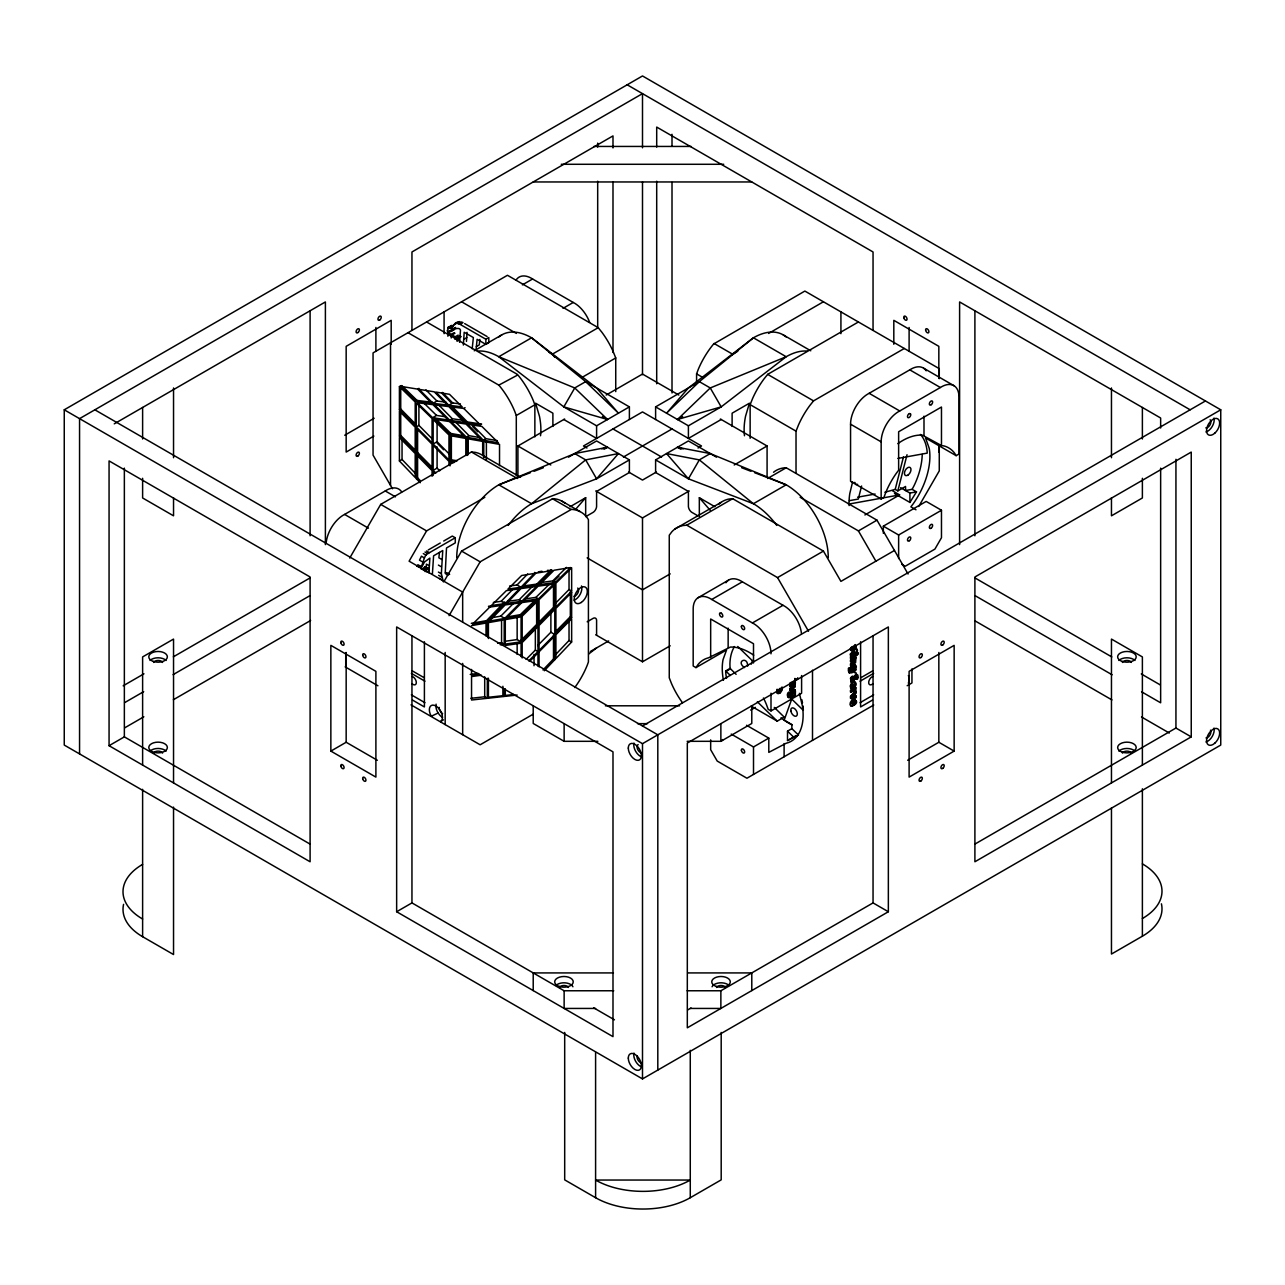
<?xml version="1.0" encoding="UTF-8"?>
<svg xmlns="http://www.w3.org/2000/svg" width="1285" height="1285" viewBox="0 0 1285 1285"><rect width="100%" height="100%" fill="white"/><g stroke="black" fill="none" stroke-linecap="round" stroke-linejoin="round"><path stroke-width="1.5" d="M428.451 568.42L426.604 569.496L423.664 567.793L425.496 566.717L428.451 568.42L428.451 571.873L427.022 572.307M443.405 581.896L441.349 573.769L442.763 550.526L433.591 555.811L432.419 573.769M443.711 541.033L452.32 536.054L455.275 537.773L455.275 542.896L446.505 547.956L445.269 572.371L446.65 574.572L449.622 574.331L446.682 572.612L445.156 573.158L448.096 574.861M463.355 345.039L464.19 332.269L473.362 337.553L472.189 348.829M466.471 341.408L467.049 332.317M782.003 686.945L782.228 689.949L780.364 692.792L777.377 693.209L776.67 690.623L777.811 693.466M779.802 693.161L782.356 687.909M426.058 569.464L426.411 564.163L429.367 565.866M428.901 572.949L429.881 558.092L424.516 561.979L420.805 568.789M790.644 695.265C788.299 691.009 796.62 687.218 795.367 692.92L795.367 694.623C792.877 698.719 785.44 698.815 787.753 693C791.014 690.013 787.303 697.53 790.596 695.169M795.367 694.623L788.653 697.482L787.962 694.205L789.456 692.535M793.841 684.68L793.23 686.447L789.841 688.455L789.841 690.157L794.532 686.961L794.13 683.829M789.841 690.157L794.965 687.218L795.367 681.901L789.841 684.584L790.291 686.543L794.018 684.712M850.831 647.833L851.007 650.194M459.612 342.34L460.464 330.229C459.018 323.467 438.956 339.079 451.131 325.507M476.028 350.211L477.104 339.304L485.858 344.364L488.814 342.661L488.814 337.537L485.858 339.24L485.858 344.364M789.022 692.278L788.588 694.799L789.665 695.924L791.03 695.426L789.777 694.334L790.404 691.619L793.873 689.37L795.303 690.222L795.078 692.743L792.973 691.298L790.966 694.189L793.825 692.567M439.438 552.422L438.892 557.802L441.831 559.505M854.637 646.869L854.284 648.572L855.457 647.897A6.216 3.598 -60 0 0 855.633 645.696L855.232 644.636M479.851 339.417L479.273 344.894L476.317 346.597M796.7 679.669C794.483 679.171 798.74 680.118 797.728 677.757M851.473 646.981L851.634 648.732L852.437 647.463M851.907 647.238L852.067 648.989L853.529 645.841M779.063 689.129C786.211 687.555 775.722 694.735 778.421 689.965M777.987 691.426C781.119 692.535 781.087 686.383 779.738 688.648M747.661 666.112C747.838 655.655 735.438 661.293 744.481 667.558M789.841 688.455C795.463 689.226 795.158 680.777 789.841 686.302M794.355 692.278C790.355 698.253 792.443 689.965 793.921 692.021M453.83 329.86L455.613 327.402L452.673 329.105M777.104 690.864L777.473 689.531M857.625 677.372L856.003 679.235L856.292 676.087M455.275 537.773L429.415 552.695C421.93 553.819 424.146 571.568 417.336 565.994M861.609 486.003L858.284 499.062L849.433 500.652M884.851 492.267L895.211 489.376L903.435 457.01M895.211 489.376L897.846 490.886L907.033 454.713M853.609 647.303L851.28 650.483M852.614 481.875L849.803 493.488A57.182 33.008 -60 0 0 849.08 505.583M777.023 689.274L777.248 690.19M854.605 678.255L853.079 681.162L851.168 681.917M751.259 664.152L752.592 660.474M791.913 698.574L784.171 720.114L791.865 724.563L791.865 728.643L798.483 735.052L787.512 740.546L787.512 731.149L791.865 728.643M696.582 381.886L696.582 373.871L698.285 369.325A59.495 34.358 -60 0 1 713.593 344.011L804.86 291.069L939.271 368.666L939.271 378.689M750.135 438.313L750.135 404.646L752.689 398.286A59.495 34.358 -60 0 1 763.933 379.027L767.659 374.369L858.412 321.973M796.025 472.735L796.025 431.15L798.579 424.773A59.495 34.358 -60 0 1 809.823 405.514L813.55 400.872L904.303 348.476M855.248 667.863C854.236 656.378 848.534 679.829 850.06 667.895L848.791 668.618C846.542 674.336 853.481 673.774 855.971 669.983L855.971 668.28C858.541 662.514 847.329 665.293 851.248 670.625M900.64 487.69L905.556 490.533L912.125 489.328L914.101 485.585A55.64 32.125 -60 0 0 922.228 454.44M912.125 489.328L916.494 491.866L909.909 502.435L894.456 493.52M425.158 571.648L426.604 569.496M349.729 558.043L380.697 504.395L471.45 451.999L475.177 452.352A59.495 34.358 -60 0 1 485.377 457.572M484.814 497.295L426.588 530.898L409.112 561.192L462.664 592.096L462.664 621.812M444.08 581.382L461.572 551.088L552.839 498.644A59.495 34.358 -60 0 1 565.014 503.174M449.059 615.66L480.14 561.818L571.407 509.374A59.495 34.358 -60 0 1 586.715 517.02L588.418 519.59L588.418 661.968L587.39 664.859A59.495 34.358 -60 0 1 574.78 687.539M918.711 506.499L939.271 470.888L939.271 444.835M454.954 333.233L451.999 334.935L455.227 336.798L455.227 339.192L456.4 337.907L459.05 338.935M457.942 322.021C452.416 322.824 452.77 331.658 448.176 327.209M794.644 692.503L794.933 694.366M801.454 633.553A24.72 14.28 60 0 0 783.015 605.283L742.361 581.816L711.761 599.485A24.72 14.28 60 0 0 693.177 608.897L693.177 666.015L695.956 667.606L698.124 664.409A57.182 33.008 60 0 1 708.581 657.791L730.378 647.078A57.134 32.992 60 0 1 753.701 655.189M855.232 676.585C858.252 673.983 855.36 681.789 857.866 678.657C859.44 670.786 852.742 675.685 851.987 679.974M575.953 508.956L585.671 497.729L585.671 516.666L593.317 512.249A5.124 2.956 -60 0 0 596.593 506.563L596.593 491.432L629.393 472.495L629.393 459.885L596.593 440.948L568.5 457.171M732.161 354.74L737.783 351.239M555.907 654.29L569.03 640.492L569.03 619.209M542.993 669.983L553.498 658.948L553.498 635.111L554.799 635.866L554.799 659.703L544.31 670.738M571.648 642.002L555.907 658.562L555.907 634.758L571.648 618.792L571.648 642.002L569.03 640.492M493.344 602.408L501.182 601.3L512.892 589.221M509.583 586.024L517.02 584.98L527.717 573.929M471.322 623.337L486.549 620.639L502.29 604.384L503.608 605.139L487.85 621.394L472.639 624.092L489.794 607.082L503.608 605.139M505.117 603.581L519.429 588.803L506.37 590.634L491.384 605.508L505.117 603.581L501.182 601.3M520.955 587.245L534.319 573.447L521.63 575.503L507.961 589.076L520.955 587.245L517.02 584.98M506.643 603.372L520.955 588.594L536.584 586.41L521.822 601.235L506.643 603.372L504.025 601.846M552.422 570.508L535.893 573.19L522.465 587.036L538.158 584.836L552.422 570.508L547.426 570.347M555.907 602.858L569.03 589.542L569.03 568.243M536.648 600.015L536.648 624.462L520.875 640.46L522.176 641.215L537.965 625.217L537.965 600.77L522.176 616.206L522.176 641.215M553.498 583.535L553.498 607.387L537.74 623.353L539.058 624.108L554.799 608.142L554.799 584.306L539.058 599.71L539.058 624.108M571.648 591.068L555.907 607.034L555.907 583.229L571.648 567.825L571.648 591.068L569.03 589.542M571.648 592.417L555.907 608.383L555.907 633.409L571.648 617.442L571.648 592.417L570.331 591.646L570.331 616.672L555.907 631.321M537.74 645.552L550.88 632.236L550.88 612.993M526.127 659.414L535.347 650.082L535.347 626.984M528.761 660.924L537.965 651.591L537.965 626.566L522.176 642.564L522.176 657.968M554.799 634.517L539.058 650.483L539.058 625.458L554.799 609.492L554.799 634.517L550.88 632.236M530.079 660.94L537.965 652.941L537.965 666.112M539.058 666.867L539.058 651.832L554.799 635.866M491.239 617.828L500.797 616.125L513.502 603.372M507.816 601.316L519.204 599.726L532.633 586.233M523.124 586.008L536.841 584.081L551.104 569.753M504.732 618.406L520.264 602.81L505.134 604.93L489.44 621.105L504.732 618.406L500.797 616.125M536.905 600.464L521.822 602.585L506.37 618.117L521.63 615.403L536.905 600.464L535.588 599.71L520.329 614.648L506.965 617.009M524.537 598.971L535.893 597.38L549.739 583.84M541.001 582.555L552.743 580.9L566.557 567.392M553.273 581.72L559.007 576.114M529.484 607.034L520.875 615.451L522.176 616.206M538.511 598.89L553.755 584L538.142 586.185L523.38 601.011L538.511 598.89L535.893 597.38M555.361 582.426L570.556 567.552L554.012 570.251L539.716 584.611L555.361 582.426L552.743 580.9M786.099 336.927A59.495 34.358 -60 0 0 753.412 337.794L699.329 381.645L666.546 413.192L688.407 387.958L753.412 337.794L786.195 356.732L721.19 406.879L677.468 419.504L710.252 387.958L786.195 356.732A59.495 34.358 -60 0 1 807.237 351.094M852.34 696.02L855.537 693.097L855.537 691.266L850.461 696.293L850.461 698.237L855.537 697.498L855.537 695.699L852.308 696.47M796.009 679.363L797.31 679.315M588.675 654.017L596.593 647.897M458.713 336.654L461.138 336.574L458.183 338.276M853.417 699.683C843.121 712.533 864.211 702.14 853.417 699.683L850.782 698.157M447.903 336.252L447.903 332.59L450.826 330.871M447.903 332.59L451.212 334.405L454.135 332.687M860.838 677.741L872.74 670.85M860.051 681.227L873.655 673.356M64.25 409.803L642.5 75.96L1220.75 409.803L1220.75 745.075L642.5 1078.918L64.25 745.075L64.25 409.803L642.5 743.662L1220.75 409.803M114.253 423.841L325.394 301.943L325.394 544.615M447.79 327.611L451.726 325.458M522.385 284.885L532.584 278.99L573.238 302.457A24.72 14.28 60 0 1 589.654 322.358M447.662 328.301L450.617 326.599M453.027 325.41L455.982 323.708M449.525 327.45L453.236 326.326L450.296 328.028M454.986 323.724L459.789 321.555M458.536 323.675L461.492 321.973L462.953 322.599L459.998 324.302L456.834 323.258M449.525 331.337L454.81 328.334M451.404 330.47L454.36 328.767M450.28 331.642L453.236 329.924M450.874 331.562L454.231 329.458M455.227 336.798L458.183 335.096M455.757 338.357L459.355 336.204M455.227 339.192L460.159 336.172M463.853 339.272L466.808 337.57M399.41 386.576L415.2 401.996L415.2 425.801L399.41 409.819L399.41 386.576L400.727 385.821L416.501 401.241M474.229 350.789L501.841 334.855M415.73 401.193L417.047 400.422L432.788 402.366L431.487 403.121L415.73 401.193L400.518 386.319L417.673 389.114L418.974 388.359M563.039 308.352L573.238 302.457M344.717 435.246L374.16 418.251M399.41 409.819L400.727 409.048L400.727 385.821M373.871 436.081L346.163 452.079L346.163 346.34L391.186 320.334L391.186 344.284M432.997 403.313L447.309 405.064L434.25 391.813L419.247 389.371L432.997 403.313L436.932 401.032L445.879 402.141M448.818 405.257L462.198 406.895L449.509 394.302L435.824 392.07L448.818 405.257L452.754 402.976L460.399 403.924M416.501 451.421L415.2 452.175L399.41 436.193L400.727 435.422L400.727 412.324M416.292 426.909L416.292 403.072L432.065 418.492L432.065 442.891L416.292 426.909L418.91 425.399L418.91 403.538M432.611 417.689L448.128 420.018L432.997 404.663L417.32 402.735L432.611 417.689L436.547 415.408L444.305 416.581M434.234 419.279L449.686 421.592L464.785 436.9L449.509 434.201L434.234 419.279L435.551 418.508L450.826 433.447L464.174 435.808M408.02 332.703L498.805 385.131L517.855 374.931A59.495 34.358 60 0 1 533.163 400.245L534.865 404.791L534.865 436.868M548.888 352.202L552.325 354.178L598.216 327.675L601.942 332.333A59.495 34.358 60 0 1 613.186 351.592L615.74 357.953L615.74 391.62M452.962 407.361L467.338 421.946L481.602 424.082L480.285 424.837L466.021 422.701L450.344 406.799L463.757 408.437L465.074 407.682M449.702 420.243L464.463 422.46L448.834 406.606L434.523 404.855L449.702 420.243L452.32 418.733L463.387 420.404M449.686 421.592L451.003 420.837M399.41 460.978L399.41 437.542L415.2 453.525L415.2 477.474L399.41 460.978L402.044 459.468L402.044 437.976M466.021 422.701L467.338 421.946M416.292 453.284L416.292 428.258L432.065 444.241L432.065 469.266L416.292 453.284L417.593 452.529L417.593 429.431M449.509 434.201L450.826 433.447M433.157 444L433.157 419.552L448.963 435.005L448.963 460.014L433.157 444L437.093 441.735L437.093 422.926M420.227 482.742L416.292 478.614L416.292 454.633L417.593 453.878L430.748 467.194M450.055 435.631L451.372 434.876L451.372 459.885L450.055 460.64L450.055 435.631L465.829 438.426L467.146 437.671M466.391 437.189L481.618 439.872L466.021 424.05L451.26 421.833L466.391 437.189L469.009 435.663L480.429 437.687M466.921 455.516L466.921 438.619L468.238 437.864L468.238 454.745M326.181 542.688A24.72 14.28 -60 0 1 344.621 514.418L385.259 490.966A24.72 14.28 -60 0 1 401.691 491.898M516.297 475.659L516.297 415.505L534.865 404.791M581.736 377.581L615.74 357.953M416.292 478.614L417.593 477.859L417.593 453.878M483.24 440.161L498.435 442.843L481.891 426.427L467.579 424.275L483.24 440.161L485.858 438.651L497.247 440.659M466.921 438.619L482.678 441.397L483.995 440.643L480.06 439.936M435.792 473.041L433.157 470.374L437.093 468.109L437.093 446.939M517.919 477.972L517.919 445.991L564.629 419.022M606.167 395.041L642.5 374.063L678.833 395.041M123.183 685.804L143.952 673.822M173.363 656.828L310.103 577.897M477.763 351.094A59.495 34.358 60 0 1 498.805 356.732L563.81 406.879L596.593 425.801L629.393 406.879L629.393 419.504M124.629 702.638L143.679 691.651M173.09 674.657L309.83 595.726M768.607 333.441L823.428 301.782M655.607 406.879L699.329 381.645L710.252 387.958L721.19 406.879L688.407 425.801L655.607 406.879L655.607 419.504M428.194 549.996L440.257 543.025M604.078 449.252L607.532 447.26L574.748 453.573L498.805 484.798A59.495 34.358 -60 0 0 456.737 557.674M124.725 727.824L143.84 716.789M173.379 699.731L310.633 620.494M109.064 745.702L310.103 861.769L310.103 576.981L109.064 460.913L109.064 745.702L124.356 736.867L309.797 843.94M677.468 419.504L682.64 416.517M623.402 457.026L672.007 428.965M629.393 459.885L596.593 478.807L531.588 503.72A59.495 34.358 -60 0 0 508.234 525.388M570.106 506.724L585.671 497.729M721.19 419.504L688.407 438.426L688.407 425.801M697.803 515.783L691.683 512.249A5.124 2.956 60 0 1 688.407 506.563L688.407 491.432L655.607 472.495L655.607 459.885L688.407 440.948L716.5 457.171M656.378 472.045L642.5 480.076L628.622 472.045M698.044 447.999L701.514 445.991L642.5 411.923L583.486 445.991L586.956 447.999M828.263 557.674A59.495 34.358 60 0 0 786.195 484.798L710.252 453.573L699.329 459.885L688.407 478.807L655.607 459.885M595.774 490.95L642.5 517.919L689.226 490.95M734.201 464.977L767.081 445.991L767.081 475.964M909.78 369.855L940.379 387.508A24.72 14.28 -60 0 1 958.963 396.937L958.963 454.039L956.152 455.661L954.369 452.866A57.182 33.008 -60 0 0 944.089 445.959L941.471 445.526L941.471 407.024L898.633 431.76L898.633 470.262L896.561 472.96A57.182 33.008 -60 0 0 886.088 491.657L883.935 497.359L881.157 498.965L850.558 481.297L850.558 424.195A24.72 14.28 -60 0 1 869.142 393.306L909.78 369.855A24.72 14.28 -60 0 1 926.196 370.787M675.091 528.922L720.981 502.419M682.463 702.718A59.495 34.358 60 0 1 671.413 683.347L669.26 677.821L669.26 535.235L671.814 531.813A59.495 34.358 60 0 1 683.058 525.533L686.784 525.196L732.675 498.692L823.428 551.088L840.92 581.382L894.472 550.462M767.611 478.486L786.195 467.756L876.98 520.168L908.061 574.01M881.157 498.965L881.157 441.863A24.72 14.28 -60 0 1 899.741 410.975L940.379 387.508M330.855 751.099L375.895 777.104L375.895 671.348L330.855 645.359L330.855 751.099L346.163 742.264L377.34 760.27M587.197 621.779L593.317 618.246A5.236 3.02 -60 0 1 596.593 620.141L596.593 635.288M670.192 573.865L642.5 589.847L587.133 557.883M438.185 712.998L431.262 716.243A9.268 5.349 60 0 1 431.262 705.529A9.268 5.349 60 0 1 440.53 710.894A9.268 5.349 60 0 1 440.53 721.592L443.437 719.825M590.361 651.511L608.672 640.926M697.916 597.814L728.515 580.145M864.885 514.964L899.629 494.902L892.641 490.87M533.195 714.171L480.14 744.786L411.007 704.871M686.784 525.196L777.537 577.591L823.428 551.088M800.153 497.279L858.412 530.898L876.98 520.168M595.774 634.806L642.5 661.791L670.192 645.793M883.341 533.291L883.341 526.159L926.18 501.423L941.471 510.257L941.471 537.74L934.902 549.113L905.186 566.267L901.909 564.388M883.341 526.159L898.633 534.994L941.471 510.257M711.761 599.485L752.416 622.952L783.015 605.283M695.956 667.606L726.555 649.953L723.037 659.671A57.182 33.008 60 0 0 723.439 680.279M726.523 678.4A55.64 32.125 60 0 1 725.72 672.312L725.688 670.931L730.057 668.409L729.912 663.992A55.64 32.125 60 0 1 734.49 646.548M726.073 671.316L730.458 668.794M642.5 725.993L1205.442 400.968M795.367 678.657L795.367 680.359L789.841 683.042M396.647 911.74L612.993 1036.642L612.993 751.853L396.647 626.952L396.647 911.74L411.955 902.905L564.131 990.767L613.732 990.767M789.841 684.584L795.367 681.901M750.633 710.107L755.403 707.36M854.188 659.831L854.654 661.647L850.895 664.072L850.895 665.775L855.585 662.578L855.971 657.261L850.895 660.201L850.895 661.92L854.637 660.072M763.451 697.996A57.182 33.008 60 0 1 766.406 704.469L768.189 709.304L771 710.926L801.599 693.258L801.599 675.541M687.138 741.316L720.869 741.316L751.789 723.471L751.789 705.802M851.2 670.529L849.417 670.77L849.626 667.638L848.357 668.377L849.273 672.922M751.163 706.091L777.232 721.142L784.219 717.11L774.277 707.409M731.229 734.088L753.508 746.954L768.799 738.12L768.799 752.384L786.195 743.244A57.182 33.008 60 0 0 802.466 706.268L799.415 693.354M787.512 740.546L796.09 735.582M860.051 702.702L873.655 694.848M872.483 700.068L860.597 706.943L860.597 641.761M873.736 705.015L746.938 778.228L717.223 761.073L710.669 749.717L710.669 739.903M907.178 685.708L911.948 682.961L911.948 668.923M907.66 760.27L938.837 742.264L954.145 751.099L954.145 645.359L909.105 671.348L909.105 777.104L954.145 751.099M687.603 1009.978L691.073 1007.97M687.138 990.767L720.869 990.767L873.045 902.905L888.353 911.74L888.353 626.952L687.314 743.035L687.314 1027.807L888.353 911.74M975.17 843.94L1175.936 728.033L1191.243 736.867L1191.243 452.079L974.897 576.981L974.897 861.769L1191.243 736.867M1161.415 903.821A66.948 38.646 0 0 1 1142.381 936.203L1111.461 954.048L1111.461 807.896M564.693 1032.433L564.693 1179.871L595.597 1197.716A66.948 38.646 0 0 0 690.27 1197.716L721.19 1179.871L721.19 1032.433M897.846 490.886L905.556 486.453L905.556 490.533L909.909 493.054L916.494 491.866M854.927 668.345L855.537 669.742L849.257 672.842M857.657 484.381L855.81 484.445L854.814 482.357M853.642 700.871C848.052 703.264 855.216 706.718 854.862 701.401C849.208 701.658 854.429 706.702 854.3 700.967M853.818 659.799L850.461 661.663L850.461 659.944L855.537 657.004L855.537 658.723M530.384 472.687L498.805 484.798L531.588 503.72L585.671 459.885L618.454 453.573L596.593 478.807L585.671 459.885L574.748 453.573M534.094 471.274L543.378 467.708M857.93 652.828L856.886 654.756L857.737 652.651M601.83 448.899L607.532 447.26M777.778 693.354L779.208 693.45M856.485 676.199L853.513 681.419L850.863 681.725M855.971 695.956L851.891 696.984L855.971 693.354L855.971 691.507L850.895 696.55L850.895 698.478L855.971 697.755L855.971 695.956L853.352 694.446M897.878 458.424L927.208 453.123L927.16 451.79A55.64 32.125 -60 0 0 920.445 434.442M857.609 497.183L875.117 494.034M848.486 504.138L899.629 494.902M471.547 625.618L487.32 622.823L487.32 636.701M538.254 571.841L541.917 571.247M505.31 641.247L517.148 639.577L521.084 641.841L521.084 616.832L505.294 619.643L505.294 644.09L521.084 641.841M497.632 643.287L501.568 642.725L504.202 644.235L504.202 619.836L488.412 622.631L488.412 638.516M500.25 644.797L504.202 644.235M505.294 645.439L521.084 643.191L521.084 656.667M470.23 674.48L478.116 673.356M479.434 674.111L471.547 675.235L471.547 669.453M481.409 675.187L471.547 676.585L471.547 700.02L487.32 698.301L487.32 678.335M492.428 605.765L488.493 606.327L489.794 607.082M524.28 601.3L528.055 600.77M470.888 698.301L484.702 696.791L487.32 698.301M504.202 696.454L502.885 695.699L487.111 697.418L488.412 698.189L504.202 696.454L504.202 688.921M513.855 694.494L503.977 695.587L505.294 696.341L517.132 695.04M732.675 498.692L728.948 499.046A59.495 34.358 60 0 0 718.749 504.266M854.927 682.046C851.618 681.291 848.903 689.306 852.244 688.182L853.015 684.375L853.015 688.246L855.73 685.596L856.051 683.235L854.91 681.917M593.895 146.442L691.105 146.442M561.288 164.287L723.712 164.287M533.211 181.956L751.789 181.956M605.396 705.802L679.604 705.802M637.537 723.648L647.463 723.648M533.211 705.802L533.211 723.471L564.131 741.316L597.862 741.316M613.427 972.922L533.211 972.922L533.211 990.59M687.62 972.922L751.789 972.922L751.789 990.59M595.597 1008.436L564.131 1008.436L564.131 990.767M690.27 1008.436L720.869 1008.436L720.869 990.767M855.473 689.933L855.971 687.652L850.895 690.591L850.895 692.31L854.396 690.623A1.831 1.06 -60 0 1 854.188 691.924L855.569 691.137L855.36 689.836M786.195 467.756L785.713 467.74A59.495 34.358 60 0 0 773.538 472.254M420.291 567.697L416.742 565.93M457.396 406.751L461.235 407.216M451.372 459.885L457.283 460.721M450.055 460.64L455.966 461.476M454.007 462.552L450.055 461.99L450.055 465.845M941.471 445.526L922.341 435.149A57.134 32.992 -60 0 0 897.83 443.662M680.922 449.252L677.468 447.26L710.252 453.573M855.167 644.652L856.051 647.303L854.734 648.829C855.28 642.5 853.866 652.266 851.007 650.419M856.629 654.724C861.095 654.595 854.878 650.82 857.063 654.981M498.901 336.927A59.495 34.358 60 0 1 531.588 337.794L585.671 381.645L618.454 413.192L596.593 387.958L531.588 337.794L498.805 356.732L574.748 387.958L607.532 419.504L563.81 406.879L574.748 387.958L585.671 381.645L629.393 406.879M677.468 447.26L683.17 448.899M456.641 340.846L457.621 341.168M855.167 659.446L854.846 662.723L850.461 665.534L850.461 663.831L853.834 661.807L854.445 660.04M741.622 467.708L750.906 471.274M754.616 472.687L786.195 484.798L753.412 503.72L688.407 478.807L666.546 453.573L699.329 459.885L753.412 503.72A59.495 34.358 60 0 1 776.766 525.388M627.192 84.794L1190.151 409.803M923.626 368.185L954.225 385.853M783.159 334.855L810.771 350.789M869.142 393.306L899.741 410.975M956.152 455.661L925.553 437.992L929.232 448.369A57.182 33.008 -60 0 1 912.96 504.138L910.872 506.836L915.98 509.792M714.058 343.481L732.643 354.21M767.659 374.369L813.55 400.872M850.558 424.195L881.157 441.863M696.582 373.871L703.329 377.774M750.135 404.646L796.025 431.15M598.216 327.675L507.463 275.279L373.052 352.893L373.052 455.115L392.471 488.766M720.371 419.022L767.081 445.991M974.897 577.897L1111.814 656.94M1141.289 673.95L1160.339 684.953M975.203 595.726L1112.119 674.786M1141.578 691.796L1160.644 702.799L1160.644 468.158M461.572 301.782L516.361 333.425M464.672 323.595L487.095 336.541M974.705 620.687L1111.959 699.923M1141.498 716.982L1169.302 733.028M459.998 324.302L485.858 339.24M602.36 416.517L607.532 419.504M612.993 428.965L661.598 457.026M426.588 321.973L517.389 374.401M563.81 419.504L596.593 438.426L596.593 425.801M699.329 516.666L699.329 497.729L714.894 506.724M517.919 445.991L550.799 464.977M853.352 655.752L855.971 657.261M852.292 663.462L854.927 664.987M561.384 500.845L579.969 511.559M483.144 455.725L520.537 477.313M854.654 672.762C859.263 671.123 852.967 681.612 851.586 679.492A4.224 2.442 -60 0 1 851.714 677.597L852.244 676.215L850.429 678.303L851.312 681.966M471.45 451.999L517.341 478.502M552.357 498.676L570.942 509.39M795.367 680.359L794.933 678.4M795.367 683.604L794.933 681.644M793.214 684.439L794.275 684.937M793.873 689.37L795.303 690.222M790.966 694.189L792.138 694.703M789.938 694.751L791.03 695.426M788.797 695.394L789.938 695.924M787.882 696.984L789.086 697.723M777.039 692.936L778.212 693.611M534.576 572.435L535.893 573.19M385.259 490.966L395.459 496.845M536.841 584.081L538.158 584.836M380.697 504.395L426.588 530.898M461.572 551.088L480.14 561.818M570.331 616.672L571.648 617.442M553.498 607.387L554.799 608.142M746.537 725.27L768.799 738.12M519.204 599.726L521.822 601.235M520.505 601.83L521.822 602.585M520.329 614.648L521.63 615.403M536.648 624.462L537.965 625.217M344.621 514.418L368.426 528.167M553.498 658.948L554.799 659.703M486.549 620.639L487.85 621.394M537.74 651.077L539.058 651.832M535.347 650.082L537.965 651.591M94.849 409.803L657.808 734.827L657.808 1070.084M412.26 670.866L424.162 677.709M411.345 673.356L424.95 681.195M411.345 694.848L424.95 702.702M412.517 700.068L424.403 706.943L424.403 641.761M345.167 666.867L377.918 685.772M593.686 1007.826L614.455 1019.824M123.585 904.335A66.948 38.646 0 0 0 142.619 936.701L173.539 954.546L173.539 807.109M426.459 550.992L429.415 552.695M424.998 552.052L427.953 553.755M423.295 553.594L426.251 555.297M438.394 565.079L441.349 566.781M424.403 557.899L421.448 556.196L419.488 560.148L422.444 561.85M438.394 572.066L441.349 573.769M424.628 567.071L427.584 568.773M438.619 575.311L441.574 577.029M417.818 564.677L420.773 566.38M422.845 568.757L425.801 570.46M439.358 578.346L442.313 580.049M421.689 568.998L424.628 570.701M737.751 646.484L753.428 661.759M790.484 697.851L803.318 710.348L803.27 708.967A55.64 32.125 60 0 0 802.948 705.947M730.057 668.409L736.128 674.32M725.688 670.931L730.346 675.476M757.331 701.771L777.232 721.142M787.512 731.149L794.098 737.574M424.034 403.185L436.547 415.408M401.82 385.548L417.047 400.422M463.757 408.437L480.285 424.837M437.093 441.735L448.947 453.733M437.093 443.084L443.678 449.75M418.91 425.399L432.065 438.715M400.727 409.048L415.2 423.713M408.614 418.396L413.882 423.729M437.093 468.109L439.727 470.776M400.727 435.422L415.2 450.087M417.593 452.529L432.065 467.178M416.292 454.633L432.065 470.615L432.065 476.269M442.361 392.439L452.754 402.976M442.104 393.515L451.244 402.799M470.198 422.765L485.858 438.651M472.543 426.491L477.747 431.76M425.929 389.885L436.932 401.032M438.522 404.743L452.32 418.733M455.259 421.705L469.009 435.663M417.673 389.114L431.487 403.121M402.044 459.468L415.184 473.217M417.593 477.859L420.227 480.606M498.805 385.131L499.287 385.645A59.495 34.358 60 0 1 514.578 410.975L516.297 415.505M699.329 497.729L710.252 510.354M552.325 354.178L554.799 357.278M851.2 650.483L850.333 648.539M858.412 530.898L875.888 561.192M777.537 577.591L808.506 631.24M852.18 680.102L852.678 676.472L851.168 677.356L851.072 681.644M451.212 334.405L451.212 337.971M1175.936 459.291L1175.936 728.033M1160.644 428.034L1160.644 418.01L959.606 301.943L959.606 544.615M1142.381 407.457L1142.381 438.988M1142.381 478.293L1142.381 497.97L1111.461 515.815L1111.461 497.777M1142.381 765.089L1142.381 656.924L1111.461 639.079L1111.461 782.934M1142.381 788.813L1142.381 936.203M1111.461 387.974L1111.461 457.717M974.897 311.163L974.897 535.781M938.837 378.256L938.837 346.34L893.814 320.334L893.814 344.284M938.837 446.088L938.837 452.079M938.837 652.475L938.837 742.264M923.995 416.179L923.995 435.422M909.909 493.054L909.909 502.435M909.105 327.466L909.105 351.415M898.633 534.994L898.633 558.557M873.045 330.181L873.045 251.972L656.699 127.07L656.699 147.116M873.045 636.171L873.045 902.905M840.92 311.886L840.92 333.666M812.505 670.224L812.505 740.369M790.291 684.841L790.291 686.543M790.291 688.712L790.291 690.414M784.107 743.549L784.107 756.769M771 693.209L771 710.926M753.508 662.98L753.508 643.737L710.669 619.001L710.669 657.486M753.508 746.954L753.508 774.437M732.113 426.443L732.113 413.192L749.412 403.201L745.557 416.195A59.495 34.358 -60 0 0 744.481 435.743M728.145 628.156L728.145 647.399M720.869 723.648L720.869 741.316M690.27 1050.343L690.27 1197.716M672.007 134.282L672.007 146.313M672.007 182.406L672.007 392.985M656.699 181.217L656.699 383.781M642.5 147.823L642.5 93.628L79.558 418.637L79.558 753.909M642.5 181.956L642.5 374.69M642.5 517.919L642.5 661.791M642.5 743.662L642.5 1078.918M612.993 147.936L612.993 135.905L411.955 251.972L411.955 330.181M612.993 182.02L612.993 352.492M597.686 143.117L597.686 147.116M597.686 181.217L597.686 327.627M595.597 1052.335L595.597 1197.716M564.131 723.648L564.131 741.316M552.887 426.443L552.887 413.192L535.588 403.201L539.443 416.195A59.495 34.358 60 0 1 540.519 435.743M534.03 654.434L534.03 665.726M517.148 616.495L517.148 639.577M517.148 642.853L517.148 654.402M505.294 688.792L505.294 696.341M502.885 686.286L502.885 695.699M501.568 620.189L501.568 642.725M499.528 465.668L499.528 444.369L483.77 441.59L483.77 457.46M488.412 678.191L488.412 698.189M486.389 442.056L486.389 459.918M486.019 622.068L486.019 635.947M484.702 676.826L484.702 696.791M482.678 441.397L482.678 455.308M467.146 439.55L467.146 454.585M465.829 438.426L465.829 455.34M462.664 663.397L462.664 734.699M448.963 465.218L448.963 461.363L433.157 445.349L433.157 470.374M445.172 652.443L445.172 724.595M444.08 311.886L444.08 333.666M433.157 471.724L433.157 475.498M415.2 452.175L415.2 427.15L399.41 411.168L399.41 436.193M411.955 636.171L411.955 902.905M390.528 342.806L390.528 485.393M375.895 327.466L375.895 351.415M346.163 652.475L346.163 742.264M345.729 653.149L345.729 667.188M310.103 311.163L310.103 535.781M173.539 387.974L173.539 457.717M173.539 497.777L173.539 515.815L142.619 497.97L142.619 478.293M173.539 782.934L173.539 639.079L142.619 656.924L142.619 765.089M142.619 407.457L142.619 438.988M142.619 789.327L142.619 936.701M124.356 468.125L124.356 736.867M142.619 919.032A66.948 38.646 0 0 1 142.619 864.371M153.59 753.139A4.642 2.682 0 0 1 158.055 751.131A4.642 2.682 0 0 1 162.553 753.106M150.056 751.131A9.268 5.349 0 0 1 166.102 751.131M153.606 662.45A4.642 2.682 0 0 1 158.087 660.458A4.642 2.682 0 0 1 162.553 662.45M150.056 660.458A9.268 5.349 0 0 1 166.102 660.458M516.168 279.937A24.72 14.28 60 0 1 532.584 278.99M1210.117 419.777A4.642 2.682 -60 0 1 1210.084 424.789A4.642 2.682 -60 0 1 1205.796 427.889M1213.972 418.075A9.268 5.349 -60 0 1 1205.94 431.985M1210.47 730.185A4.642 2.682 -60 0 1 1209.956 735.052A4.642 2.682 -60 0 1 1206.005 737.943M1213.972 728.097A9.268 5.349 -60 0 1 1205.94 742.007M1142.381 863.873A66.948 38.646 0 0 1 1142.381 918.534M1122.431 662.45A4.642 2.682 0 0 1 1126.897 660.458A4.642 2.682 0 0 1 1131.394 662.434M1118.898 660.458A9.268 5.349 0 0 1 1134.944 660.458M1122.447 753.122A4.642 2.682 0 0 1 1126.913 751.131A4.642 2.682 0 0 1 1131.394 753.122M1118.898 751.131A9.268 5.349 0 0 1 1134.944 751.131M791.978 724.868A57.182 33.008 60 0 1 781.023 717.769M725.945 582.764A24.72 14.28 60 0 1 742.361 581.816M722.78 739.55A2.313 1.333 60 0 1 721.463 740.417M752.416 622.952A24.72 14.28 60 0 1 771 653.824M872.965 683.684A4.642 2.682 -60 0 1 868.74 683.235A4.642 2.682 -60 0 1 871.744 677.018L872.162 676.777A4.642 2.682 -60 0 1 872.965 676.488M855.264 703.104A3.293 1.895 -60 0 0 855.489 702.445C856.999 695.699 848.212 701.144 850.509 705.272A3.389 1.96 -60 0 0 851.939 706.091L854.573 704.325A3.293 1.895 -60 0 0 854.959 703.73M908.35 675.573A9.268 5.349 -60 0 1 908.35 683.138M801.856 699.747A55.64 32.125 60 0 1 802.482 702.879M641.745 752.946A4.642 2.682 60 0 1 637.585 749.203A4.642 2.682 60 0 1 638.163 744.609M642.018 756.993A9.268 5.349 60 0 1 633.987 743.083M641.954 1062.952A4.642 2.682 60 0 1 638.324 1060.575A4.642 2.682 60 0 1 637.151 1055.917M642.018 1067.016A9.268 5.349 60 0 1 633.987 1053.106M716.548 987.474A4.642 2.682 0 0 1 720.997 985.483A4.642 2.682 0 0 1 725.495 987.442M712.067 986.768A9.268 5.349 0 0 1 719.825 982.848A9.268 5.349 0 0 1 729.061 985.483M559.489 987.458A4.642 2.682 0 0 1 563.97 985.483A4.642 2.682 0 0 1 568.452 987.458M555.939 985.483A9.268 5.349 0 0 1 565.175 982.848A9.268 5.349 0 0 1 572.933 986.768M442.618 713.657A4.642 2.682 60 0 1 439.197 707.376M412.035 683.684A4.642 2.682 60 0 0 416.26 683.235A4.642 2.682 60 0 0 413.256 677.018L412.838 676.777A4.642 2.682 60 0 0 412.035 676.488M442.458 717.351A9.268 5.349 60 0 1 439.181 714.444L437.816 712.452A9.268 5.349 60 0 1 436.113 704.164M577.688 588.08A4.642 2.682 -60 0 1 577.961 592.754A4.642 2.682 -60 0 1 573.913 596.288M581.479 585.944A9.268 5.349 -60 0 1 574.122 600.191M850.349 654.129L850.509 655.639L854.429 652.041L854.429 653.39L855.537 652.748L857.079 650.515L856.661 649.053L854.429 649.375L850.349 654.129M850.798 654.37L850.943 655.896L854.862 652.298L854.862 653.631L855.971 652.989L857.513 650.772L857.095 649.311L854.862 649.632L850.798 654.37M850.365 685.997L850.718 688.567L852.581 684.134L852.581 687.989C859.697 684.793 851.859 677.982 850.365 685.997M854.782 691.33C856.854 693.354 854.798 688.76 855.537 689.113L855.537 687.395L850.461 690.334L850.461 692.053L853.497 690.382L854.782 691.33M855.087 684.391C854.139 688.439 853.304 681.998 855.087 684.391M854.525 667.381C850.766 673.774 852.999 664.088 854.878 668.184C851.537 673.693 850.798 664.682 854.525 667.381M855.537 653.76L850.461 656.699L850.461 658.418L855.537 655.478L855.537 653.76M855.971 654.017L850.895 656.956L850.895 658.659L855.971 655.719L855.971 654.017M909.459 413.561L909.025 413.786A2.313 1.333 -60 0 0 907.531 416.966A2.313 1.333 -60 0 0 909.78 416.966A2.313 1.333 -60 0 0 910.503 413.786L909.459 413.561M690.27 1180.048L595.597 1180.048A66.948 38.646 0 0 0 690.27 1180.048M721.479 613.298L721.062 613.009A2.313 1.333 60 0 0 719.568 614.487A2.313 1.333 60 0 0 721.817 617.073A2.313 1.333 60 0 0 722.523 614.712L721.479 613.298M358.113 455.854A2.313 1.333 -60 0 0 358.949 452.24A2.313 1.333 -60 0 0 356.17 454.585A2.313 1.333 -60 0 0 358.113 455.854M358.113 332.446A2.313 1.333 -60 0 0 358.949 328.832A2.313 1.333 -60 0 0 356.17 331.177A2.313 1.333 -60 0 0 358.113 332.446M379.974 319.82A2.313 1.333 -60 0 0 380.794 316.206A2.313 1.333 -60 0 0 378.031 318.551A2.313 1.333 -60 0 0 379.974 319.82M151.518 751.291A9.268 5.349 0 0 0 167.034 748.898A9.268 5.349 0 0 0 155.678 742.328A9.268 5.349 0 0 0 151.518 751.291M153.445 661.47A9.268 5.349 0 0 0 167.355 656.828A9.268 5.349 0 0 0 153.445 652.186A9.268 5.349 0 0 0 153.445 661.47M903.805 317.7A2.313 1.333 60 0 0 906.519 320.222A2.313 1.333 60 0 0 905.877 316.656A2.313 1.333 60 0 0 903.805 317.7M925.65 330.325A2.313 1.333 60 0 0 928.38 332.831A2.313 1.333 60 0 0 927.722 329.265A2.313 1.333 60 0 0 925.65 330.325M931.352 528.039A2.313 1.333 -60 0 0 932.187 524.425A2.313 1.333 -60 0 0 929.424 526.754A2.313 1.333 -60 0 0 931.352 528.039M931.416 404.582A2.313 1.333 -60 0 0 932.139 400.984A2.313 1.333 -60 0 0 929.408 403.41A2.313 1.333 -60 0 0 931.416 404.582M909.507 540.648A2.313 1.333 -60 0 0 910.326 537.034A2.313 1.333 -60 0 0 907.563 539.379A2.313 1.333 -60 0 0 909.507 540.648M908.334 474.808A4.642 2.682 -60 0 0 910.182 467.531A4.642 2.682 -60 0 0 904.608 472.013A4.642 2.682 -60 0 0 908.334 474.808M942.933 768.253A2.313 1.333 -60 0 0 943.752 764.639A2.313 1.333 -60 0 0 940.989 766.984A2.313 1.333 -60 0 0 942.933 768.253M921.072 780.862A2.313 1.333 -60 0 0 921.891 777.264A2.313 1.333 -60 0 0 919.128 779.593A2.313 1.333 -60 0 0 921.072 780.862M942.933 644.829A2.313 1.333 -60 0 0 943.752 641.215A2.313 1.333 -60 0 0 940.989 643.56A2.313 1.333 -60 0 0 942.933 644.829M921.072 657.454A2.313 1.333 -60 0 0 921.891 653.84A2.313 1.333 -60 0 0 919.128 656.185A2.313 1.333 -60 0 0 921.072 657.454M1214.791 433.173A9.268 5.349 -60 0 0 1217.73 418.814A9.268 5.349 -60 0 0 1206.76 428.548A9.268 5.349 -60 0 0 1214.791 433.173M1214.791 743.196A9.268 5.349 -60 0 0 1217.73 728.836A9.268 5.349 -60 0 0 1206.76 738.57A9.268 5.349 -60 0 0 1214.791 743.196M1122.287 661.47A9.268 5.349 0 0 0 1136.197 656.828A9.268 5.349 0 0 0 1122.287 652.186A9.268 5.349 0 0 0 1122.287 661.47M1122.287 752.143A9.268 5.349 0 0 0 1136.197 747.501A9.268 5.349 0 0 0 1122.287 742.875A9.268 5.349 0 0 0 1122.287 752.143M741.397 750.36A2.313 1.333 60 0 0 744.047 753.058A2.313 1.333 60 0 0 743.597 749.557A2.313 1.333 60 0 0 741.397 750.36M741.381 626.63A2.313 1.333 60 0 0 743.838 629.698A2.313 1.333 60 0 0 743.838 626.421A2.313 1.333 60 0 0 741.381 626.63M790.837 710.926A4.642 2.682 60 0 0 796.202 716.163A4.642 2.682 60 0 0 795.11 709.095A4.642 2.682 60 0 0 790.837 710.926M362.707 778.758A2.313 1.333 60 0 0 365.422 781.264A2.313 1.333 60 0 0 364.779 777.698A2.313 1.333 60 0 0 362.707 778.758M340.846 766.133A2.313 1.333 60 0 0 343.561 768.655A2.313 1.333 60 0 0 342.918 765.089A2.313 1.333 60 0 0 340.846 766.133M362.707 655.334A2.313 1.333 60 0 0 365.422 657.856A2.313 1.333 60 0 0 364.779 654.29A2.313 1.333 60 0 0 362.707 655.334M340.846 642.725A2.313 1.333 60 0 0 343.561 645.231A2.313 1.333 60 0 0 342.918 641.665A2.313 1.333 60 0 0 340.846 642.725M628.301 748.079A9.268 5.349 60 0 0 638.131 760.318A9.268 5.349 60 0 0 638.131 747.195A9.268 5.349 60 0 0 628.301 748.079M628.301 1058.101A9.268 5.349 60 0 0 638.131 1070.341A9.268 5.349 60 0 0 638.131 1057.218A9.268 5.349 60 0 0 628.301 1058.101M716.387 986.478A9.268 5.349 0 0 0 730.298 981.836A9.268 5.349 0 0 0 716.387 977.21A9.268 5.349 0 0 0 716.387 986.478M559.328 986.478A9.268 5.349 0 0 0 573.238 981.836A9.268 5.349 0 0 0 559.328 977.21A9.268 5.349 0 0 0 559.328 986.478M581.286 602.456A9.268 5.349 -60 0 0 586.169 587.791A9.268 5.349 -60 0 0 574.845 595.373A9.268 5.349 -60 0 0 581.286 602.456"/></g></svg>
